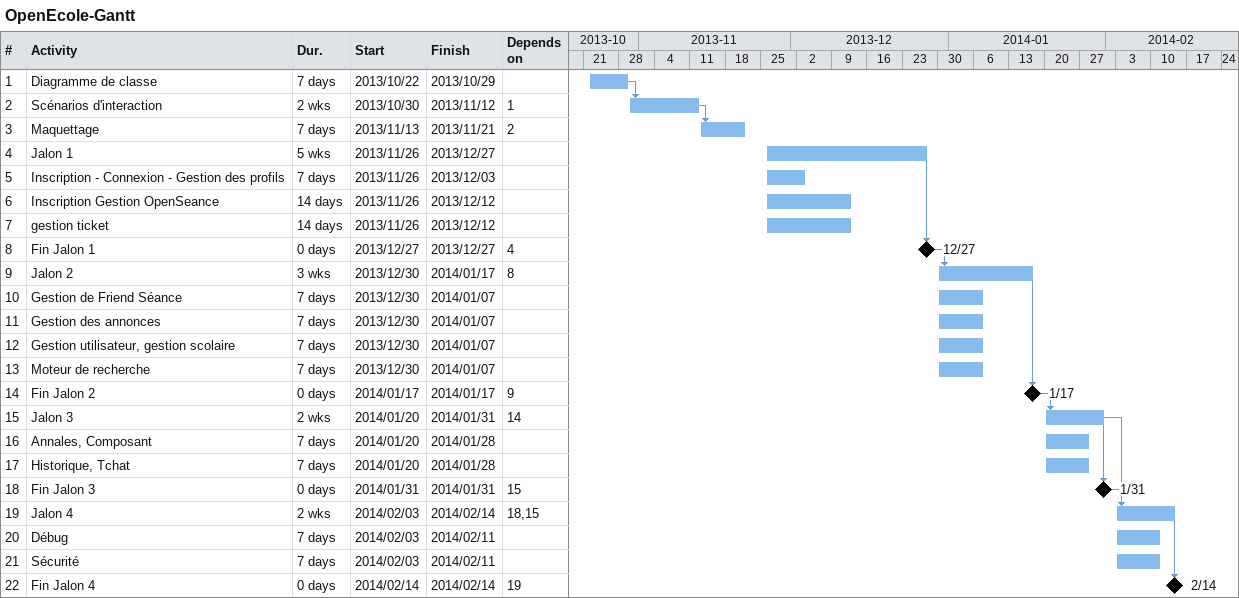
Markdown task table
OpenEcole-Gantt

| ID | Task | Duration | Start | Finish | Predecessors |
|---|---|---|---|---|---|
| 1 | Diagramme de classe | 7d | 2013-10-22 | 2013-10-29 |  |
| 2 | Scénarios d'interaction | 2w | 2013-10-30 | 2013-11-12 | 1 |
| 3 | Maquettage | 7d | 2013-11-13 | 2013-11-21 | 2 |
| 4 | Jalon 1 | 5w | 2013-11-26 | 2013-12-27 |  |
| 5 | Inscription - Connexion - Gestion des profils | 7d | 2013-11-26 | 2013-12-03 |  |
| 6 | Inscription Gestion OpenSeance | 14d | 2013-11-26 | 2013-12-12 |  |
| 7 | gestion ticket | 14d | 2013-11-26 | 2013-12-12 |  |
| 8 | Fin Jalon 1 | 0d | 2013-12-27 | 2013-12-27 | 4 |
| 9 | Jalon 2 | 3w | 2013-12-30 | 2014-01-17 | 8 |
| 10 | Gestion de Friend Séance | 7d | 2013-12-30 | 2014-01-07 |  |
| 11 | Gestion des annonces | 7d | 2013-12-30 | 2014-01-07 |  |
| 12 | Gestion utilisateur, gestion scolaire | 7d | 2013-12-30 | 2014-01-07 |  |
| 13 | Moteur de recherche | 7d | 2013-12-30 | 2014-01-07 |  |
| 14 | Fin Jalon 2 | 0d | 2014-01-17 | 2014-01-17 | 9 |
| 15 | Jalon 3 | 2w | 2014-01-20 | 2014-01-31 | 14 |
| 16 | Annales, Composant | 7d | 2014-01-20 | 2014-01-28 |  |
| 17 | Historique, Tchat | 7d | 2014-01-20 | 2014-01-28 |  |
| 18 | Fin Jalon 3 | 0d | 2014-01-31 | 2014-01-31 | 15 |
| 19 | Jalon 4 | 2w | 2014-02-03 | 2014-02-14 | 18, 15 |
| 20 | Débug | 7d | 2014-02-03 | 2014-02-11 |  |
| 21 | Sécurité | 7d | 2014-02-03 | 2014-02-11 |  |
| 22 | Fin Jalon 4 | 0d | 2014-02-14 | 2014-02-14 | 19 |
